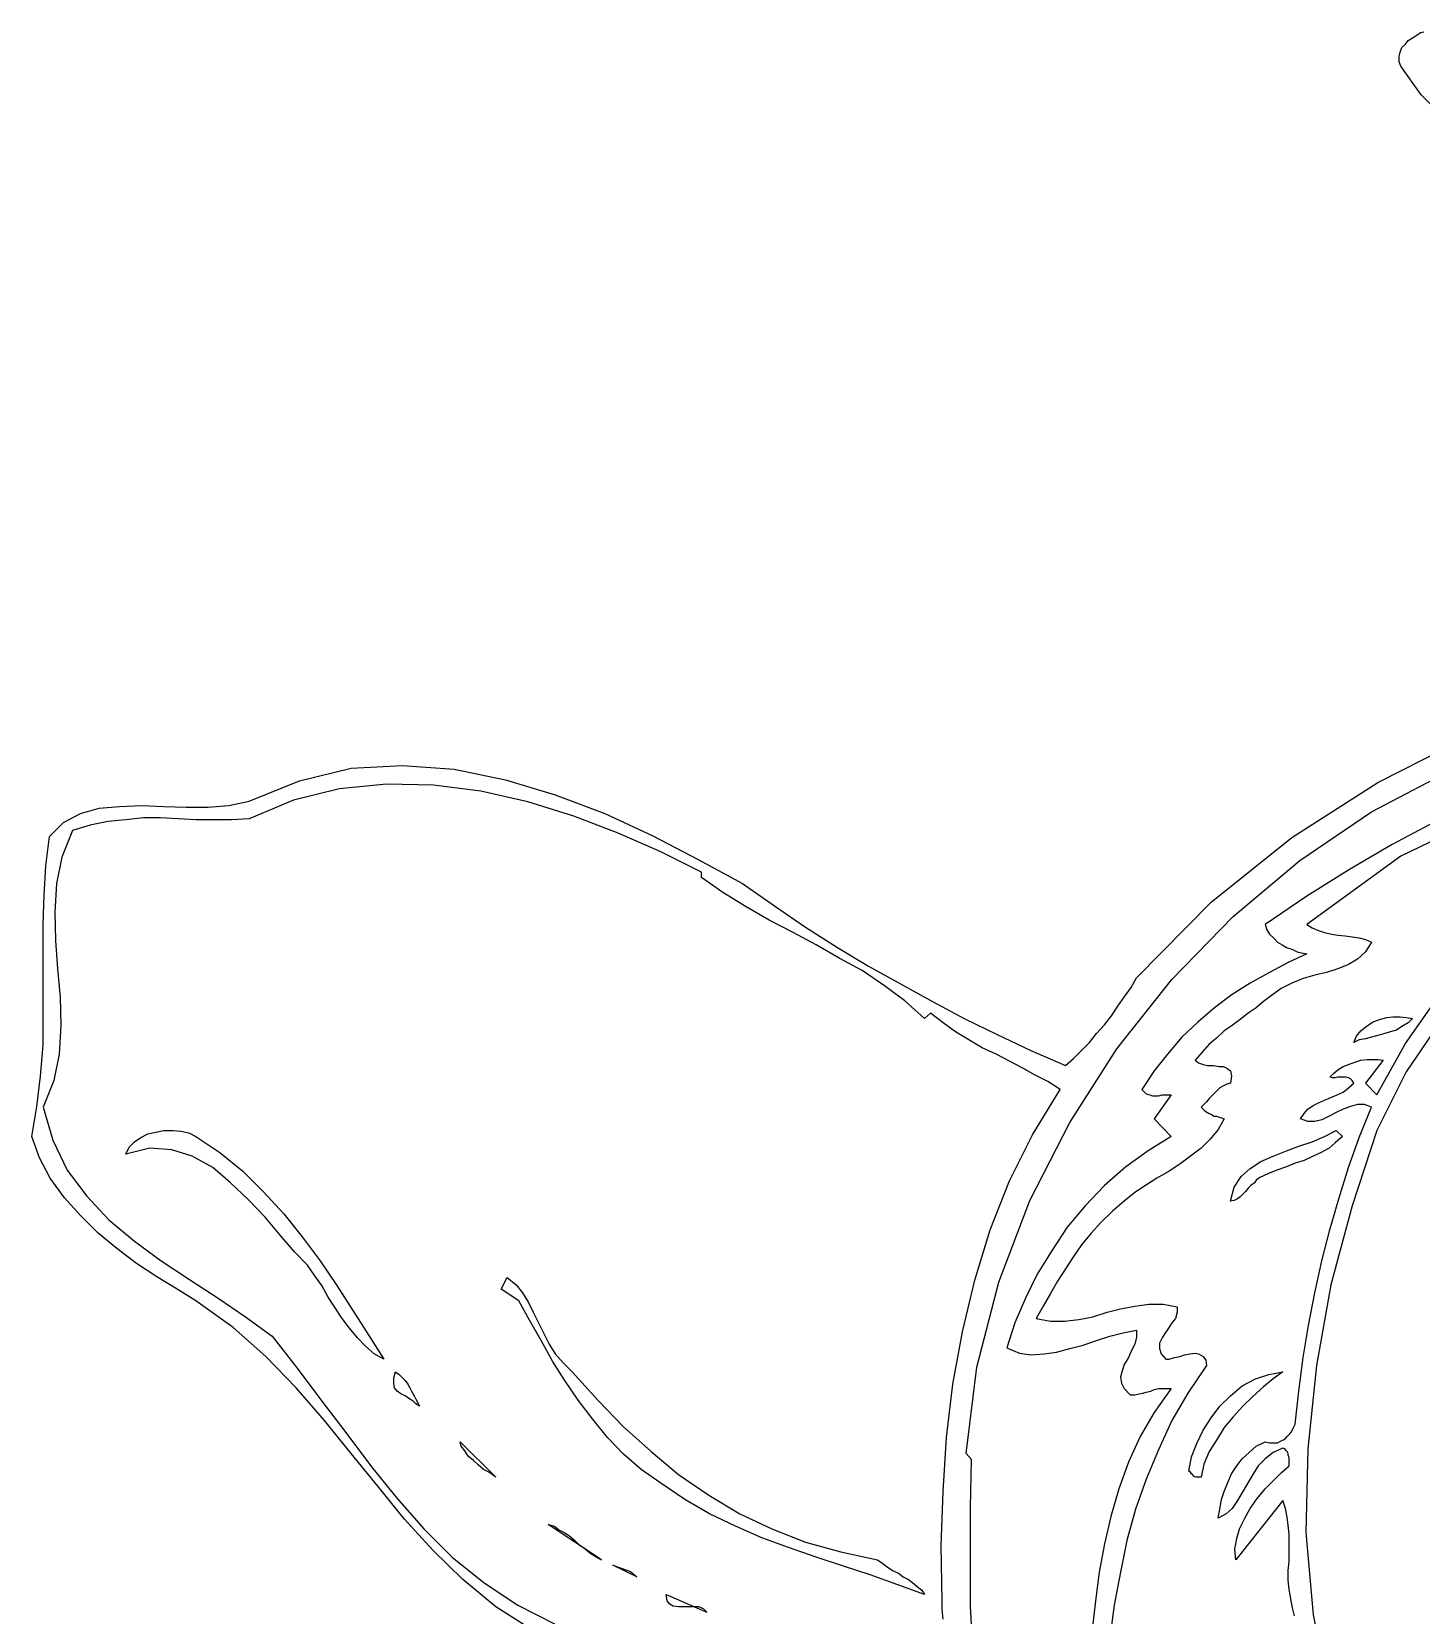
# Model space of a CAD drawing. Extents: x 0.04 to 6.79, y 0.03 to 9.2.
# Drawn here: x 0.523 to 2.089, y 4.043 to 5.827 of the extents above; entities that cross this region are included whole.
import ezdxf

# ---------------------------------------------------------------- set-up
doc = ezdxf.new("R2010")
doc.units = 0
doc.layers.add('1', color=7, linetype='Continuous')

msp = doc.modelspace()

# ---------------------------------------------------------------- linework, layer by layer
for points in [[(2.116, 5.729), (2.089, 5.756), (2.066, 5.788), (2.064, 5.793), (2.064, 5.799), (2.065, 5.804), (2.067, 5.809), (2.071, 5.813), (2.074, 5.817), (2.079, 5.82), (2.084, 5.823), (2.088, 5.826), (2.092, 5.827)], [(1.079, 4.031), (1.046, 4.052), (1.009, 4.083), (0.975, 4.116), (0.943, 4.151), (0.913, 4.188), (0.883, 4.225), (0.853, 4.262), (0.821, 4.299), (0.787, 4.334), (0.75, 4.367), (0.708, 4.397), (0.687, 4.41), (0.664, 4.424), (0.641, 4.439), (0.619, 4.456), (0.598, 4.473), (0.578, 4.493), (0.56, 4.513), (0.544, 4.535), (0.532, 4.558), (0.523, 4.582), (0.529, 4.616), (0.533, 4.65), (0.536, 4.685), (0.536, 4.718), (0.536, 4.753), (0.536, 4.787), (0.536, 4.821), (0.537, 4.854), (0.539, 4.887), (0.543, 4.92), (0.559, 4.936), (0.578, 4.946), (0.599, 4.952), (0.622, 4.954), (0.647, 4.955), (0.672, 4.954), (0.697, 4.953), (0.722, 4.953), (0.745, 4.955), (0.768, 4.96), (0.825, 4.983), (0.883, 4.997), (0.941, 5), (0.999, 4.996), (1.057, 4.984), (1.113, 4.967), (1.169, 4.946), (1.223, 4.921), (1.274, 4.894), (1.324, 4.867), (1.36, 4.842), (1.395, 4.818), (1.431, 4.795), (1.466, 4.774), (1.502, 4.754), (1.538, 4.734), (1.574, 4.715), (1.611, 4.697), (1.649, 4.679), (1.688, 4.662), (1.697, 4.67), (1.706, 4.679), (1.715, 4.688), (1.723, 4.698), (1.732, 4.708), (1.74, 4.718), (1.747, 4.729), (1.755, 4.74), (1.762, 4.75), (1.768, 4.761), (1.852, 4.846), (1.943, 4.919), (2.04, 4.981), (2.143, 5.033)], [(1.55, 4.038), (1.549, 4.049), (1.549, 4.059), (1.548, 4.121), (1.55, 4.182), (1.554, 4.243), (1.561, 4.303), (1.572, 4.362), (1.586, 4.42), (1.603, 4.477), (1.625, 4.532), (1.651, 4.584), (1.682, 4.635), (1.668, 4.644), (1.654, 4.651), (1.64, 4.659), (1.625, 4.667), (1.61, 4.675), (1.594, 4.682), (1.579, 4.691), (1.564, 4.7), (1.55, 4.71), (1.536, 4.721), (1.529, 4.715), (1.507, 4.735), (1.484, 4.752), (1.459, 4.769), (1.433, 4.783), (1.407, 4.798), (1.381, 4.812), (1.354, 4.826), (1.328, 4.841), (1.302, 4.857), (1.278, 4.874), (1.278, 4.88), (1.232, 4.903), (1.184, 4.924), (1.134, 4.943), (1.082, 4.959), (1.029, 4.971), (0.976, 4.978), (0.923, 4.979), (0.87, 4.974), (0.818, 4.961), (0.768, 4.94), (0.748, 4.939), (0.728, 4.939), (0.708, 4.939), (0.688, 4.94), (0.668, 4.941), (0.649, 4.941), (0.629, 4.939), (0.609, 4.937), (0.589, 4.933), (0.569, 4.927), (0.557, 4.897), (0.551, 4.867), (0.549, 4.835), (0.55, 4.803), (0.552, 4.771), (0.555, 4.739), (0.556, 4.707), (0.554, 4.675), (0.548, 4.645), (0.536, 4.615), (0.547, 4.578), (0.563, 4.544), (0.585, 4.515), (0.61, 4.488), (0.639, 4.464), (0.669, 4.442), (0.701, 4.421), (0.733, 4.4), (0.764, 4.379), (0.794, 4.357), (0.822, 4.321), (0.85, 4.284), (0.878, 4.247), (0.906, 4.21), (0.935, 4.174), (0.965, 4.14), (0.997, 4.108), (1.033, 4.079), (1.071, 4.054), (1.112, 4.033)], [(2.182, 4.954), (2.066, 4.898), (1.96, 4.821), (1.966, 4.817), (1.973, 4.814), (1.98, 4.812), (1.988, 4.81), (1.995, 4.809), (2.003, 4.808), (2.011, 4.807), (2.019, 4.806), (2.026, 4.804), (2.033, 4.801), (2.026, 4.79), (2.017, 4.782), (2.007, 4.776), (1.995, 4.771), (1.982, 4.767), (1.969, 4.764), (1.956, 4.76), (1.943, 4.755), (1.931, 4.749), (1.92, 4.741), (1.911, 4.734), (1.903, 4.727), (1.894, 4.721), (1.885, 4.714), (1.876, 4.707), (1.867, 4.701), (1.858, 4.693), (1.85, 4.686), (1.842, 4.677), (1.834, 4.668), (1.838, 4.665), (1.843, 4.663), (1.848, 4.662), (1.855, 4.662), (1.861, 4.661), (1.866, 4.661), (1.87, 4.659), (1.874, 4.656), (1.875, 4.65), (1.874, 4.642), (1.87, 4.641), (1.866, 4.639), (1.862, 4.637), (1.859, 4.634), (1.856, 4.631), (1.853, 4.628), (1.85, 4.625), (1.847, 4.621), (1.844, 4.618), (1.841, 4.615), (1.843, 4.613), (1.845, 4.611), (1.848, 4.609), (1.85, 4.608), (1.853, 4.607), (1.855, 4.605), (1.858, 4.605), (1.861, 4.604), (1.864, 4.603), (1.867, 4.602), (1.86, 4.59), (1.851, 4.579), (1.841, 4.569), (1.829, 4.56), (1.817, 4.551), (1.805, 4.543), (1.791, 4.535), (1.778, 4.527), (1.766, 4.519), (1.754, 4.509), (1.741, 4.498), (1.728, 4.485), (1.717, 4.473), (1.706, 4.46), (1.697, 4.447), (1.688, 4.433), (1.679, 4.419), (1.671, 4.405), (1.663, 4.391), (1.655, 4.377), (1.671, 4.374), (1.687, 4.374), (1.703, 4.376), (1.719, 4.379), (1.735, 4.384), (1.75, 4.388), (1.766, 4.391), (1.782, 4.393), (1.798, 4.393), (1.814, 4.39), (1.814, 4.384), (1.812, 4.377), (1.808, 4.372), (1.804, 4.366), (1.8, 4.36), (1.797, 4.355), (1.794, 4.349), (1.794, 4.343), (1.796, 4.337), (1.801, 4.331), (1.805, 4.331), (1.811, 4.333), (1.817, 4.334), (1.822, 4.336), (1.828, 4.337), (1.834, 4.338), (1.838, 4.337), (1.843, 4.334), (1.846, 4.33), (1.847, 4.324), (1.826, 4.293), (1.808, 4.262), (1.793, 4.229), (1.779, 4.196), (1.767, 4.162), (1.757, 4.127), (1.75, 4.091), (1.743, 4.054), (1.738, 4.017)], [(1.946, 4.042), (1.944, 4.051), (1.942, 4.061), (1.94, 4.072), (1.939, 4.082), (1.939, 4.093), (1.94, 4.103), (1.94, 4.113), (1.94, 4.124), (1.94, 4.134), (1.939, 4.144), (1.938, 4.153), (1.936, 4.163), (1.933, 4.172), (1.88, 4.105), (1.879, 4.117), (1.881, 4.129), (1.884, 4.14), (1.89, 4.152), (1.896, 4.163), (1.904, 4.174), (1.913, 4.185), (1.922, 4.194), (1.931, 4.203), (1.94, 4.211), (1.94, 4.214), (1.94, 4.217), (1.94, 4.22), (1.939, 4.223), (1.939, 4.225), (1.938, 4.227), (1.937, 4.228), (1.935, 4.23), (1.933, 4.231), (1.922, 4.226), (1.913, 4.219), (1.905, 4.211), (1.899, 4.201), (1.893, 4.191), (1.887, 4.181), (1.882, 4.172), (1.876, 4.163), (1.869, 4.157), (1.86, 4.152), (1.862, 4.162), (1.864, 4.173), (1.867, 4.182), (1.871, 4.192), (1.875, 4.202), (1.881, 4.211), (1.887, 4.219), (1.895, 4.226), (1.903, 4.233), (1.913, 4.238), (1.918, 4.237), (1.923, 4.237), (1.927, 4.237), (1.931, 4.239), (1.935, 4.241), (1.938, 4.244), (1.941, 4.247), (1.943, 4.25), (1.945, 4.254), (1.947, 4.258), (1.951, 4.295), (1.956, 4.333), (1.962, 4.369), (1.969, 4.406), (1.977, 4.442), (1.986, 4.477), (1.996, 4.512), (2.007, 4.547), (2.019, 4.581), (2.033, 4.615), (2.025, 4.618), (2.017, 4.618), (2.009, 4.616), (2.001, 4.613), (1.993, 4.609), (1.985, 4.605), (1.977, 4.601), (1.969, 4.599), (1.961, 4.599), (1.953, 4.602), (1.957, 4.608), (1.961, 4.613), (1.967, 4.617), (1.973, 4.62), (1.98, 4.623), (1.987, 4.626), (1.994, 4.629), (2.001, 4.632), (2.007, 4.637), (2.013, 4.642), (2.011, 4.645), (2.009, 4.647), (2.007, 4.648), (2.004, 4.649), (2.001, 4.649), (1.998, 4.649), (1.995, 4.649), (1.992, 4.648), (1.989, 4.648), (1.986, 4.649), (1.99, 4.653), (1.995, 4.657), (2.001, 4.661), (2.007, 4.663), (2.014, 4.666), (2.021, 4.668), (2.028, 4.669), (2.035, 4.669), (2.04, 4.669), (2.046, 4.668), (2.026, 4.642), (2.039, 4.629), (2.071, 4.687), (2.109, 4.741)], [(2.113, 4.715), (2.072, 4.655), (2.039, 4.589), (2.011, 4.504), (1.987, 4.415), (1.971, 4.324), (1.961, 4.23), (1.959, 4.136), (1.967, 4.043), (1.985, 3.952)], [(2.079, 4.715), (2.074, 4.71), (2.067, 4.706), (2.061, 4.702), (2.054, 4.7), (2.048, 4.698), (2.04, 4.696), (2.033, 4.694), (2.026, 4.692), (2.019, 4.691), (2.013, 4.688), (2.016, 4.695), (2.021, 4.701), (2.027, 4.706), (2.034, 4.711), (2.042, 4.714), (2.05, 4.716), (2.057, 4.717), (2.065, 4.717), (2.072, 4.716), (2.079, 4.715)], [(0.92, 4.331), (0.909, 4.337), (0.899, 4.346), (0.89, 4.355), (0.881, 4.366), (0.873, 4.377), (0.865, 4.389), (0.857, 4.401), (0.85, 4.414), (0.842, 4.425), (0.834, 4.437), (0.819, 4.452), (0.803, 4.471), (0.786, 4.491), (0.767, 4.511), (0.747, 4.53), (0.727, 4.547), (0.704, 4.56), (0.681, 4.567), (0.656, 4.569), (0.629, 4.562), (0.633, 4.57), (0.639, 4.576), (0.646, 4.581), (0.654, 4.585), (0.663, 4.587), (0.672, 4.589), (0.682, 4.589), (0.691, 4.588), (0.7, 4.586), (0.708, 4.582), (0.735, 4.564), (0.761, 4.543), (0.784, 4.52), (0.807, 4.495), (0.828, 4.469), (0.848, 4.442), (0.867, 4.414), (0.885, 4.386), (0.903, 4.358), (0.92, 4.331)], [(2, 4.582), (1.992, 4.575), (1.985, 4.569), (1.976, 4.564), (1.967, 4.56), (1.957, 4.555), (1.947, 4.552), (1.937, 4.548), (1.926, 4.544), (1.916, 4.54), (1.907, 4.536), (1.903, 4.533), (1.901, 4.53), (1.897, 4.527), (1.894, 4.524), (1.891, 4.52), (1.888, 4.517), (1.885, 4.514), (1.882, 4.512), (1.878, 4.51), (1.874, 4.509), (1.878, 4.525), (1.886, 4.537), (1.896, 4.546), (1.908, 4.554), (1.922, 4.56), (1.937, 4.566), (1.951, 4.571), (1.966, 4.576), (1.98, 4.582), (1.993, 4.589), (2, 4.582)], [(1.132, 4.317), (1.161, 4.285), (1.19, 4.255), (1.221, 4.227), (1.252, 4.201), (1.286, 4.178), (1.321, 4.157), (1.357, 4.14), (1.395, 4.125), (1.435, 4.114), (1.476, 4.105), (1.482, 4.101), (1.487, 4.097), (1.493, 4.093), (1.5, 4.09), (1.505, 4.086), (1.511, 4.083), (1.516, 4.079), (1.521, 4.075), (1.526, 4.071), (1.529, 4.066), (1.499, 4.077), (1.468, 4.088), (1.438, 4.098), (1.407, 4.108), (1.376, 4.119), (1.346, 4.13), (1.316, 4.143), (1.287, 4.157), (1.259, 4.173), (1.231, 4.192), (1.21, 4.207), (1.19, 4.224), (1.172, 4.243), (1.155, 4.264), (1.139, 4.285), (1.124, 4.307), (1.11, 4.329), (1.097, 4.352), (1.084, 4.375), (1.072, 4.397), (1.052, 4.41), (1.059, 4.423), (1.069, 4.415), (1.076, 4.406), (1.083, 4.395), (1.088, 4.384), (1.094, 4.372), (1.1, 4.36), (1.106, 4.348), (1.113, 4.337), (1.122, 4.327), (1.132, 4.317)], [(0.96, 4.278), (0.956, 4.281), (0.953, 4.284), (0.948, 4.287), (0.944, 4.29), (0.939, 4.292), (0.935, 4.295), (0.932, 4.299), (0.931, 4.304), (0.931, 4.31), (0.933, 4.317), (0.937, 4.314), (0.941, 4.31), (0.944, 4.307), (0.947, 4.303), (0.949, 4.299), (0.951, 4.295), (0.954, 4.29), (0.956, 4.286), (0.958, 4.282), (0.96, 4.278)], [(1.933, 4.317), (1.922, 4.309), (1.911, 4.3), (1.899, 4.289), (1.888, 4.278), (1.877, 4.266), (1.867, 4.254), (1.858, 4.24), (1.85, 4.227), (1.844, 4.213), (1.841, 4.198), (1.838, 4.198), (1.836, 4.198), (1.835, 4.198), (1.833, 4.199), (1.831, 4.201), (1.83, 4.202), (1.829, 4.204), (1.827, 4.205), (1.83, 4.221), (1.836, 4.236), (1.843, 4.251), (1.852, 4.265), (1.862, 4.278), (1.874, 4.29), (1.887, 4.301), (1.902, 4.309), (1.917, 4.314), (1.933, 4.317)], [(1.046, 4.198), (1.045, 4.199), (1.042, 4.201), (1.038, 4.204), (1.032, 4.207), (1.026, 4.212), (1.021, 4.217), (1.015, 4.222), (1.011, 4.228), (1.007, 4.233), (1.006, 4.238), (1.046, 4.198)], [(1.165, 4.105), (1.105, 4.145), (1.112, 4.143), (1.117, 4.139), (1.123, 4.136), (1.129, 4.132), (1.135, 4.127), (1.14, 4.122), (1.146, 4.118), (1.152, 4.113), (1.158, 4.109), (1.165, 4.105)], [(1.205, 4.086), (1.178, 4.099), (1.198, 4.092), (1.205, 4.086)], [(1.284, 4.046), (1.28, 4.05), (1.275, 4.052), (1.269, 4.052), (1.264, 4.052), (1.257, 4.052), (1.252, 4.052), (1.246, 4.053), (1.242, 4.055), (1.239, 4.059), (1.238, 4.066), (1.284, 4.046)]]:
    msp.add_lwpolyline(points)
at = {"layer": '1'}
for points in [[(1.584, 3.997), (1.581, 4.053), (1.581, 4.109), (1.581, 4.164), (1.582, 4.218), (1.576, 4.225), (1.588, 4.322), (1.613, 4.418), (1.648, 4.51), (1.693, 4.598), (1.746, 4.681), (1.808, 4.759), (1.877, 4.83), (1.952, 4.893), (2.033, 4.948), (2.119, 4.993)], [(2.105, 4.937), (2.056, 4.911), (2.008, 4.883), (1.96, 4.853), (1.913, 4.821), (1.915, 4.815), (1.918, 4.81), (1.923, 4.805), (1.927, 4.801), (1.932, 4.798), (1.937, 4.795), (1.943, 4.793), (1.949, 4.79), (1.954, 4.789), (1.96, 4.788), (1.939, 4.778), (1.918, 4.767), (1.896, 4.755), (1.876, 4.742), (1.856, 4.727), (1.837, 4.711), (1.819, 4.694), (1.803, 4.675), (1.788, 4.656), (1.774, 4.635), (1.777, 4.632), (1.779, 4.63), (1.783, 4.629), (1.786, 4.628), (1.789, 4.628), (1.793, 4.628), (1.797, 4.629), (1.8, 4.629), (1.804, 4.629), (1.807, 4.629), (1.788, 4.602), (1.807, 4.582), (1.781, 4.566), (1.756, 4.548), (1.732, 4.527), (1.71, 4.504), (1.69, 4.48), (1.673, 4.454), (1.656, 4.427), (1.643, 4.4), (1.631, 4.372), (1.622, 4.344), (1.636, 4.338), (1.649, 4.336), (1.664, 4.337), (1.678, 4.339), (1.693, 4.343), (1.708, 4.347), (1.723, 4.352), (1.738, 4.357), (1.753, 4.361), (1.768, 4.364), (1.768, 4.356), (1.766, 4.348), (1.762, 4.34), (1.759, 4.333), (1.754, 4.325), (1.752, 4.318), (1.75, 4.311), (1.751, 4.304), (1.754, 4.298), (1.761, 4.291), (1.766, 4.291), (1.771, 4.292), (1.775, 4.293), (1.779, 4.294), (1.784, 4.295), (1.788, 4.297), (1.793, 4.298), (1.797, 4.298), (1.802, 4.298), (1.807, 4.298), (1.788, 4.271), (1.772, 4.244), (1.759, 4.215), (1.748, 4.185), (1.739, 4.154), (1.732, 4.123), (1.726, 4.091), (1.722, 4.059), (1.718, 4.026)]]:
    msp.add_lwpolyline(points, dxfattribs=at)

doc.saveas('drawing.dxf')
